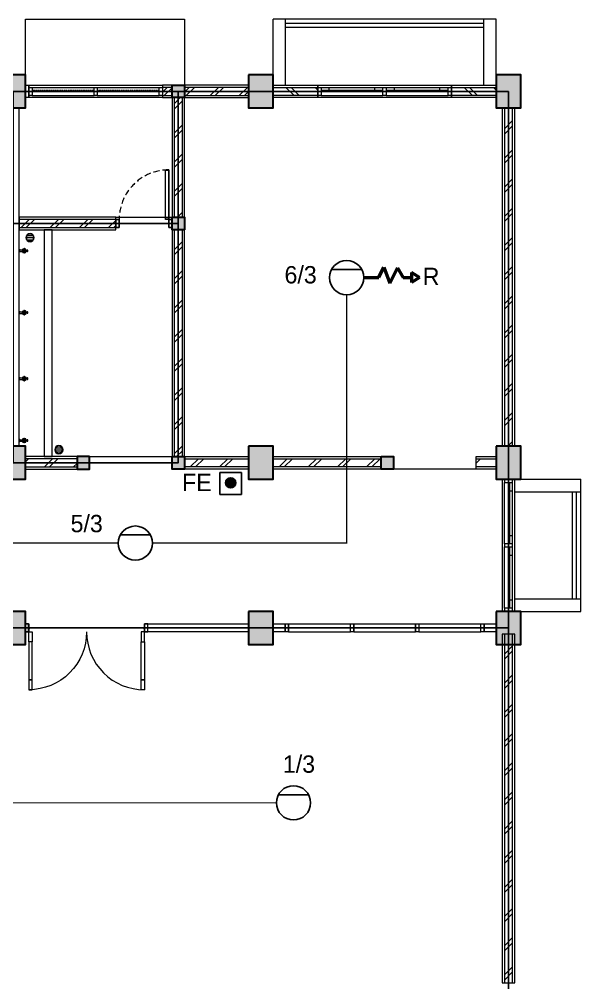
# Model space of a CAD drawing. Header units: millimetres. Extents: x -11 to 37852, y -101 to 28664.
# Drawn here: x 14907 to 16267, y 19646 to 21981 of the extents above; entities that cross this region are included whole.
import ezdxf

# ---------------------------------------------------------------- set-up
doc = ezdxf.new("R2010")
doc.units = ezdxf.units.MM
doc.linetypes.add('DASHED', pattern=[0.75, 0.5, -0.25])
doc.linetypes.add('HIDDEN', pattern=[0.375, 0.25, -0.125])
for name, color, linetype in [('acp', 57, 'Continuous'), ('D2', 3, 'Continuous'), ('HOLLOW', 6, 'Continuous')]:
    doc.layers.add(name, color=color, linetype=linetype)
for name, color, linetype, lineweight in [('ars', 11, 'Continuous', 5), ('dinding', 5, 'Continuous', 15), ('kabel', 1, 'Continuous', 50), ('KOLOM', 1, 'Continuous', 30), ('kus', 63, 'Continuous', 15), ('lan', 7, 'Continuous', 15), ('PARTISI', 190, 'Continuous', 9), ('SANITAIR', 4, 'Continuous', 5), ('sol kol', 8, 'Continuous', 0)]:
    doc.layers.add(name, color=color, linetype=linetype, lineweight=lineweight)
doc.layers.add('as', color=1, linetype='Continuous', plot=False)
doc.styles.add('ARIAL', font='arial.ttf')
pattern_1 = [(45, (13392.17, 19590.88), (-35.35534, 35.35534), []), (45, (13404.67, 19590.88), (-35.35534, 35.35534), [])]
pattern_2 = [(45, (13592.17, 19590.88), (-35.3553, 35.3553), []), (45, (13604.67, 19590.88), (-35.3553, 35.3553), [])]

# ---------------------------------------------------------------- blocks, each defined once
blk = doc.blocks.new('K1')
at = {"layer": 'KOLOM'}
blk.add_lwpolyline([(0.2, 0.15), (-0.2, 0.15), (-0.2, -0.15), (0.2, -0.15), (0.2, 0.15)], dxfattribs=at)
blk = doc.blocks.new('KP')
at = {"layer": 'KOLOM'}
blk.add_lwpolyline([(0.075, -0.075), (-0.075, -0.075), (-0.075, 0.075), (0.075, 0.075), (0.075, -0.075)], dxfattribs=at)
blk = doc.blocks.new('P 60')
at = {"linetype": 'HIDDEN', "ltscale": 0.3}
blk.add_lwpolyline([(-0.64, 0.1, -0.414214), (-0.04, 0.7, -1.303225)], format="xyb", dxfattribs=at)
for points in [[(-0.04, 0.7), (-0.04, 0.1), (-0.08, 0.1), (-0.08, 0.7)], [(-0.042, 0.698), (-0.042, 0.102), (-0.078, 0.102), (-0.078, 0.698)], [(-0.635, 0.06), (-0.64, 0.06), (-0.64, 0.061), (-0.64, 0.1), (-0.68, 0.1), (-0.68, 0), (-0.64, 0), (-0.64, 0.056), (-0.635, 0.058)], [(-0.642, 0.002), (-0.678, 0.002), (-0.678, 0.098), (-0.642, 0.098)], [(-0.045, 0.06), (-0.04, 0.06), (-0.04, 0.061), (-0.04, 0.1), (0, 0.1), (0, 0), (-0.04, 0), (-0.04, 0.056), (-0.045, 0.058)], [(-0.038, 0.002), (-0.002, 0.002), (-0.002, 0.098), (-0.038, 0.098)]]:
    blk.add_lwpolyline(points, close=True)
blk = doc.blocks.new('KRAN ATAS')
for p, q in [((-0.019, 0.001), (-0.019, 0)), ((-0.019, 0), (0, 0)), ((-0.018, 0.002), (0, 0.002)), ((-0.009, 0.006), (-0.009, 0.04)), ((0.018, 0.002), (0, 0.002)), ((0.019, 0), (0, 0)), ((0.009, 0.006), (0.009, 0.04)), ((0.019, 0.001), (0.019, 0))]:
    blk.add_line(p, q)
for centre, radius, start, end in [((-0.021, 0.06), 0.0057, 92.509, 270.0343), ((-0.02, 0.06), 0.0057, 105.45, 257.2407), ((0, 0.06), 0.0223, 89.786, 270.2141), ((-0.015, 0.075), 0.0057, 47.464, 224.6597), ((-0.015, 0.074), 0.0057, 60.3207, 212.5415), ((-0.014, 0.046), 0.0057, 154.4974, 295.7282), ((-0.015, 0.045), 0.0057, 142.579, 307.6346), ((-0.018, 0.001), 0.0005, 90, 180), ((0, 0.06), 0.0162, 89.7094, 270.2949), ((-0.013, 0.006), 0.004, 270, 0), ((-0.041, 0.09), 0.0331, 343.1048, 7.2203), ((0, 0.06), 0.0102, 89.532, 270.4679), ((0, 0.096), 0.00865, 90, 191.4881), ((0, 0.08), 0.0057, 89.095, 165.324), ((0, 0.079), 0.0057, 89.095, 152.5938), ((0, 0.041), 0.0057, 205.9652, 266.0615), ((0, 0.04), 0.0057, 191.86, 266.0615), ((0, 0.096), 0.00865, 348.5119, 90), ((0, 0.08), 0.0057, 14.676, 90.905), ((0, 0.079), 0.0057, 27.4062, 90.905), ((0, 0.06), 0.0223, 269.7859, 90.214), ((0, 0.06), 0.0162, 269.7051, 90.2906), ((0, 0.06), 0.0102, 269.5321, 90.468), ((0, 0.04), 0.0057, 273.9385, 348.14), ((0, 0.041), 0.0057, 273.9385, 334.0348), ((0.041, 0.09), 0.0331, 172.7797, 196.8952), ((0.013, 0.006), 0.004, 180, 270), ((0.015, 0.045), 0.0057, 232.3654, 37.421), ((0.015, 0.075), 0.0057, 315.3403, 132.536), ((0.015, 0.074), 0.0057, 327.4585, 119.6793), ((0.014, 0.046), 0.0057, 244.2718, 25.5026), ((0.018, 0.001), 0.0005, 0, 90), ((0.021, 0.06), 0.0057, 269.9657, 87.491), ((0.02, 0.06), 0.0057, 282.7593, 74.55)]:
    blk.add_arc(centre, radius, start, end)
blk = doc.blocks.new('*X6')
at = {"color": 0}
for p, q in [((18.491, 19.193), (18.579, 19.193)), ((18.499, 19.218), (18.572, 19.218)), ((18.499, 19.168), (18.572, 19.168))]:
    blk.add_line(p, q, dxfattribs=at)
blk = doc.blocks.new('SFLOOR')
for radius in [0.05, 0.0442]:
    blk.add_circle((0, 0), radius)
blk.add_blockref('*X6', (-18.535, -19.193))

msp = doc.modelspace()

# ---------------------------------------------------------------- hatches: boundary and pattern name
at = {"layer": 'acp'}
msp.add_hatch(color=251, dxfattribs=at).paths.add_polyline_path([(15406.9, 20857.3, 1), (15431.5, 20857.3, 1)])
at = {"layer": 'ars'}
h = msp.add_hatch(dxfattribs=at)
h.set_pattern_fill('TEMBOK', color=256, scale=50)
h.set_pattern_definition([(45, (15144.17, 19855.88), (-35.3553, 35.3553), []), (45, (15156.67, 19855.88), (-35.3553, 35.3553), [])])
h.paths.add_polyline_path([(15277.2, 21815.9), (15254.2, 21815.9), (15254.2, 21795.9), (15277.2, 21795.9)])
h = msp.add_hatch(dxfattribs=at)
h.set_pattern_fill('TEMBOK', color=256, scale=50)
h.set_pattern_definition([(45, (15197.17, 19855.88), (-35.3553, 35.3553), []), (45, (15209.67, 19855.88), (-35.3553, 35.3553), [])])
h.paths.add_polyline_path([(15462.2, 21815.9), (15307.2, 21815.9), (15307.2, 21795.9), (15462.2, 21795.9)])
h = msp.add_hatch(dxfattribs=at)
h.set_pattern_fill('TEMBOK', color=256, scale=50)
h.set_pattern_definition([(315, (14682.17, 22120.88), (-35.3553, -35.3553), []), (315, (14694.67, 22120.88), (-35.3553, -35.3553), [])])
h.paths.add_polyline_path([(15630.2, 21795.9), (15522.2, 21795.9), (15522.2, 21815.9), (15630.2, 21815.9)])
h = msp.add_hatch(dxfattribs=at)
h.set_pattern_fill('TEMBOK', color=256, scale=50)
h.set_pattern_definition([(315, (15114.17, 22120.88), (-35.3553, -35.3553), []), (315, (15126.67, 22120.88), (-35.3553, -35.3553), [])])
h.paths.add_polyline_path([(16062.2, 21795.9), (15954.2, 21795.9), (15954.2, 21815.9), (16062.2, 21815.9)])
h = msp.add_hatch(dxfattribs=at)
h.set_pattern_fill('TEMBOK', color=256, scale=50)
h.set_pattern_definition(pattern_2)
h.paths.add_polyline_path([(15302.2, 21500.9), (15302.2, 21790.9), (15282.2, 21790.9), (15282.2, 21500.9)])
h = msp.add_hatch(dxfattribs=at)
h.set_pattern_fill('TEMBOK', color=256, scale=50)
h.set_pattern_definition(pattern_1)
h.paths.add_polyline_path([(16102.2, 20945.9), (16102.2, 21765.9), (16082.2, 21765.9), (16082.2, 20945.9)])
h = msp.add_hatch(dxfattribs=at)
h.set_pattern_fill('TEMBOK', color=256, scale=50)
h.set_pattern_definition(pattern_2)
h.paths.add_polyline_path([(14907.2, 21475.9), (15141.2, 21475.9), (15141.2, 21495.9), (14907.2, 21495.9)])
h = msp.add_hatch(dxfattribs=at)
h.set_pattern_fill('TEMBOK', color=256, scale=50)
h.set_pattern_definition(pattern_2)
h.paths.add_polyline_path([(15282.2, 21470.9), (15282.2, 20920.9), (15302.2, 20920.9), (15302.2, 21470.9)])
h = msp.add_hatch(dxfattribs=at)
h.set_pattern_fill('TEMBOK', color=256, scale=50)
h.set_pattern_definition(pattern_2)
h.paths.add_polyline_path([(14922.2, 20895.9), (15047.2, 20895.9), (15047.2, 20915.9), (14922.2, 20915.9)])
h = msp.add_hatch(dxfattribs=at)
h.set_pattern_fill('TEMBOK', color=256, scale=50)
h.set_pattern_definition(pattern_2)
h.paths.add_polyline_path([(15462.2, 20895.9), (15307.2, 20895.9), (15307.2, 20915.9), (15462.2, 20915.9)])
h = msp.add_hatch(dxfattribs=at)
h.set_pattern_fill('TEMBOK', color=256, scale=50)
h.set_pattern_definition([(45, (13807.17, 19590.88), (-35.3553, 35.3553), []), (45, (13819.67, 19590.88), (-35.3553, 35.3553), [])])
h.paths.add_polyline_path([(15783.8, 20895.9), (15522.2, 20895.9), (15522.2, 20915.9), (15783.8, 20915.9)])
h = msp.add_hatch(dxfattribs=at)
h.set_pattern_fill('TEMBOK', color=256, scale=50)
h.set_pattern_definition([(45, (14192.17, 19590.88), (-35.3553, 35.3553), []), (45, (14204.67, 19590.88), (-35.3553, 35.3553), [])])
h.paths.add_polyline_path([(16062.2, 20895.9), (16013.8, 20895.9), (16013.8, 20915.9), (16062.2, 20915.9)])
h = msp.add_hatch(dxfattribs=at)
h.set_pattern_fill('TEMBOK', color=256, scale=50)
h.set_pattern_definition(pattern_1)
h.paths.add_polyline_path([(16102.2, 19645.9), (16102.2, 20490.9), (16082.2, 20490.9), (16082.2, 19645.9)])
at = {"layer": 'sol kol'}
for points in [[(14862.2, 21845.9), (14862.2, 21765.9), (14922.2, 21765.9), (14922.2, 21845.9)], [(15462.2, 21845.9), (15462.2, 21765.9), (15522.2, 21765.9), (15522.2, 21845.9)], [(16062.2, 21845.9), (16062.2, 21765.9), (16122.2, 21765.9), (16122.2, 21845.9)], [(15307.2, 21790.9), (15277.2, 21790.9), (15277.2, 21820.9), (15307.2, 21820.9)], [(15307.2, 21470.9), (15277.2, 21470.9), (15277.2, 21500.9), (15307.2, 21500.9)], [(14862.2, 20945.9), (14862.2, 20865.9), (14922.2, 20865.9), (14922.2, 20945.9)], [(15462.2, 20945.9), (15462.2, 20865.9), (15522.2, 20865.9), (15522.2, 20945.9)], [(16062.2, 20945.9), (16062.2, 20865.9), (16122.2, 20865.9), (16122.2, 20945.9)], [(15077.2, 20920.9), (15047.2, 20920.9), (15047.2, 20890.9), (15077.2, 20890.9)], [(15277.2, 20920.9), (15307.2, 20920.9), (15307.2, 20890.9), (15277.2, 20890.9)], [(15783.8, 20920.9), (15813.8, 20920.9), (15813.8, 20890.9), (15783.8, 20890.9)], [(14862.2, 20545.9), (14862.2, 20465.9), (14922.2, 20465.9), (14922.2, 20545.9)], [(15462.2, 20545.9), (15462.2, 20465.9), (15522.2, 20465.9), (15522.2, 20545.9)], [(16062.2, 20545.9), (16062.2, 20465.9), (16122.2, 20465.9), (16122.2, 20545.9)]]:
    msp.add_hatch(color=256, dxfattribs=at).paths.add_polyline_path(points)

# ---------------------------------------------------------------- linework, layer by layer
at = {"layer": 'ars'}
for points in [[(16032.2, 21970.9), (15552.2, 21970.9)], [(16032.2, 21960.9), (15552.2, 21960.9)], [(16247.2, 20575.9), (16247.2, 20835.9)], [(16257.2, 20575.9), (16257.2, 20835.9)]]:
    msp.add_lwpolyline(points, dxfattribs=at)
for points in [[(15277.2, 21815.9), (15254.2, 21815.9), (15254.2, 21795.9), (15277.2, 21795.9)], [(15462.2, 21815.9), (15307.2, 21815.9), (15307.2, 21795.9), (15462.2, 21795.9)], [(15630.2, 21795.9), (15522.2, 21795.9), (15522.2, 21815.9), (15630.2, 21815.9)], [(16062.2, 21795.9), (15954.2, 21795.9), (15954.2, 21815.9), (16062.2, 21815.9)], [(15302.2, 21500.9), (15302.2, 21790.9), (15282.2, 21790.9), (15282.2, 21500.9)], [(16102.2, 20945.9), (16102.2, 21765.9), (16082.2, 21765.9), (16082.2, 20945.9)], [(14907.2, 21475.9), (15141.2, 21475.9), (15141.2, 21495.9), (14907.2, 21495.9)], [(15282.2, 21470.9), (15282.2, 20920.9), (15302.2, 20920.9), (15302.2, 21470.9)], [(14922.2, 20895.9), (15047.2, 20895.9), (15047.2, 20915.9), (14922.2, 20915.9)], [(15462.2, 20895.9), (15307.2, 20895.9), (15307.2, 20915.9), (15462.2, 20915.9)], [(15783.8, 20895.9), (15522.2, 20895.9), (15522.2, 20915.9), (15783.8, 20915.9)], [(16062.2, 20895.9), (16013.8, 20895.9), (16013.8, 20915.9), (16062.2, 20915.9)], [(16102.2, 19645.9), (16102.2, 20490.9), (16082.2, 20490.9), (16082.2, 19645.9)]]:
    msp.add_lwpolyline(points, close=True, dxfattribs=at)
at = {"layer": 'as'}
msp.add_lwpolyline([(15292.2, 21805.9), (14892.2, 21805.9), (14892.2, 20905.9), (15292.2, 20905.9)], close=True, dxfattribs=at)
for points in [[(16092.2, 21805.9), (14892.2, 21805.9)], [(16092.2, 21805.9), (16092.2, 19605.9)], [(14892.2, 21485.9), (15292.2, 21485.9)], [(16092.2, 20505.9), (14092.2, 20505.9)]]:
    msp.add_lwpolyline(points, dxfattribs=at)
at = {"layer": 'D2', "color": 3, "linetype": 'DASHED', "ltscale": 50, "const_width": 3.03}
for points in [[(15700.2, 21313.4), (15700.2, 20711.3), (15229.9, 20711.3)], [(15146.9, 20711.3), (14050.7, 20711.3)], [(14514.5, 20081.9), (15529.9, 20081.9)]]:
    msp.add_lwpolyline(points, dxfattribs=at)
at = {"layer": 'dinding'}
for points in [[(14922.2, 21820.9), (14930.2, 21820.9), (14930.2, 21790.9), (14922.2, 21790.9)], [(15277.2, 21820.9), (15254.2, 21820.9), (15254.2, 21790.9), (15277.2, 21790.9)], [(15462.2, 21820.9), (15307.2, 21820.9), (15307.2, 21790.9), (15462.2, 21790.9)], [(15630.2, 21790.9), (15522.2, 21790.9), (15522.2, 21820.9), (15630.2, 21820.9)], [(16062.2, 21790.9), (15954.2, 21790.9), (15954.2, 21820.9), (16062.2, 21820.9)], [(15307.2, 21500.9), (15307.2, 21790.9), (15277.2, 21790.9), (15277.2, 21500.9)], [(14907.2, 20945.9), (14907.2, 21765.9), (14877.2, 21765.9), (14877.2, 20945.9)], [(16107.2, 20945.9), (16107.2, 21765.9), (16077.2, 21765.9), (16077.2, 20945.9)], [(14907.2, 21470.9), (15141.2, 21470.9), (15141.2, 21500.9), (14907.2, 21500.9)], [(14967.2, 21470.9), (14967.2, 20920.9), (14987.2, 20920.9), (14987.2, 21470.9), (14976.7, 21470.9)], [(15277.2, 21470.9), (15277.2, 20920.9), (15307.2, 20920.9), (15307.2, 21470.9)], [(14922.2, 20890.9), (15047.2, 20890.9), (15047.2, 20920.9), (14922.2, 20920.9)], [(15462.2, 20890.9), (15307.2, 20890.9), (15307.2, 20920.9), (15462.2, 20920.9)], [(15783.8, 20890.9), (15522.2, 20890.9), (15522.2, 20920.9), (15783.8, 20920.9)], [(16062.2, 20890.9), (16013.8, 20890.9), (16013.8, 20920.9), (16062.2, 20920.9)], [(16107.2, 19645.9), (16107.2, 20490.9), (16077.2, 20490.9), (16077.2, 19645.9)]]:
    msp.add_lwpolyline(points, close=True, dxfattribs=at)
at = {"layer": 'HOLLOW'}
for p, q in [((15663.6, 21374.5), (15736.8, 21374.5)), ((15151.8, 20731), (15225, 20731)), ((15534.8, 20101.5), (15608, 20101.5))]:
    msp.add_line(p, q, dxfattribs=at)
msp.add_lwpolyline([(15393.2, 20882.3), (15445.2, 20882.3), (15445.2, 20829.2), (15393.2, 20829.2)], close=True, dxfattribs=at)
for centre, radius in [((15700.2, 21354.9), 41.5), ((15419.2, 20857.3), 12.3), ((15188.4, 20711.3), 41.5), ((15571.4, 20081.9), 41.5)]:
    msp.add_circle(centre, radius, dxfattribs=at)
at = {"layer": 'kabel', "linetype": 'Continuous'}
for p, q in [((15778.4, 21354.9), (15790.6, 21380.4)), ((15790.6, 21380.4), (15804.6, 21341.4)), ((15804.6, 21341.4), (15823.3, 21378.8)), ((15823.3, 21378.8), (15836.8, 21355.2)), ((15877, 21355.2), (15857.2, 21367.3)), ((15857.2, 21367.3), (15857.2, 21343)), ((15741.7, 21354.9), (15778.4, 21354.9)), ((15836.8, 21355.2), (15857.2, 21355.2)), ((15877, 21355.2), (15857.2, 21343))]:
    msp.add_line(p, q, dxfattribs=at)
at = {"layer": 'kus'}
for p, q in [((14938.2, 21815.9), (15088.2, 21815.9)), ((15096.2, 21815.9), (15246.2, 21815.9)), ((15638.2, 21815.9), (15788.2, 21815.9)), ((15658.2, 21808.9), (15658.2, 21815.9)), ((15768.2, 21808.9), (15768.2, 21815.9)), ((15796.2, 21815.9), (15946.2, 21815.9)), ((15816.2, 21808.9), (15816.2, 21815.9)), ((15926.2, 21808.9), (15926.2, 21815.9)), ((14938.2, 21795.9), (15088.2, 21795.9)), ((15096.2, 21795.9), (15246.2, 21795.9)), ((15638.2, 21808.9), (15788.2, 21808.9)), ((15638.2, 21795.9), (15788.2, 21795.9)), ((15796.2, 21808.9), (15946.2, 21808.9)), ((15796.2, 21795.9), (15946.2, 21795.9)), ((16082.2, 20709.9), (16082.2, 20857.9)), ((16095.2, 20709.9), (16095.2, 20857.9)), ((16102.2, 20709.9), (16102.2, 20857.9)), ((16095.2, 20837.9), (16102.2, 20837.9)), ((16095.2, 20729.9), (16102.2, 20729.9)), ((16082.2, 20553.9), (16082.2, 20701.9)), ((16095.2, 20553.9), (16095.2, 20701.9)), ((16102.2, 20553.9), (16102.2, 20701.9)), ((16095.2, 20681.9), (16102.2, 20681.9)), ((16095.2, 20573.9), (16102.2, 20573.9)), ((15559.2, 20515.9), (15709.2, 20515.9)), ((15717.2, 20515.9), (15867.2, 20515.9)), ((15875.2, 20515.9), (16025.2, 20515.9)), ((15559.2, 20495.9), (15709.2, 20495.9)), ((15717.2, 20495.9), (15867.2, 20495.9)), ((15875.2, 20495.9), (16025.2, 20495.9))]:
    msp.add_line(p, q, dxfattribs=at)
at = {"layer": 'kus', "linetype": 'HIDDEN'}
for p, q in [((14938.2, 21808.9), (15088.2, 21808.9)), ((15096.2, 21808.9), (15246.2, 21808.9)), ((15559.2, 20505.9), (15709.2, 20505.9)), ((15717.2, 20505.9), (15867.2, 20505.9)), ((15875.2, 20505.9), (16025.2, 20505.9))]:
    msp.add_line(p, q, dxfattribs=at)
at = {"layer": 'kus'}
for points in [[(14930.2, 21815.9), (14938.2, 21815.9), (14938.2, 21795.9), (14930.2, 21795.9)], [(15088.2, 21815.9), (15096.2, 21815.9), (15096.2, 21795.9), (15088.2, 21795.9)], [(15246.2, 21815.9), (15254.2, 21815.9), (15254.2, 21795.9), (15246.2, 21795.9)], [(15630.2, 21815.9), (15638.2, 21815.9), (15638.2, 21795.9), (15630.2, 21795.9)], [(15788.2, 21815.9), (15796.2, 21815.9), (15796.2, 21795.9), (15788.2, 21795.9)], [(15946.2, 21815.9), (15954.2, 21815.9), (15954.2, 21795.9), (15946.2, 21795.9)], [(16102.2, 20857.9), (16102.2, 20865.9), (16082.2, 20865.9), (16082.2, 20857.9)], [(16102.2, 20701.9), (16102.2, 20709.9), (16082.2, 20709.9), (16082.2, 20701.9)], [(16102.2, 20545.9), (16102.2, 20553.9), (16082.2, 20553.9), (16082.2, 20545.9)], [(14931.2, 20503.9), (14930.2, 20503.9), (14930.2, 20503.6), (14930.2, 20495.9), (14922.2, 20495.9), (14922.2, 20515.9), (14930.2, 20515.9), (14930.2, 20504.6), (14931.2, 20504.2)], [(14929.8, 20515.5), (14922.6, 20515.5), (14922.6, 20496.3), (14929.8, 20496.3)], [(15209.2, 20503.9), (15210.2, 20503.9), (15210.2, 20503.6), (15210.2, 20495.9), (15218.2, 20495.9), (15218.2, 20515.9), (15210.2, 20515.9), (15210.2, 20504.6), (15209.2, 20504.2)], [(15210.6, 20515.5), (15217.8, 20515.5), (15217.8, 20496.3), (15210.6, 20496.3)], [(15559.2, 20495.9), (15551.2, 20495.9), (15551.2, 20515.9), (15559.2, 20515.9)], [(15558.8, 20496.3), (15551.6, 20496.3), (15551.6, 20515.5), (15558.8, 20515.5)], [(15717.2, 20495.9), (15709.2, 20495.9), (15709.2, 20515.9), (15717.2, 20515.9)], [(15716.8, 20496.3), (15709.6, 20496.3), (15709.6, 20515.5), (15716.8, 20515.5)], [(15875.2, 20495.9), (15867.2, 20495.9), (15867.2, 20515.9), (15875.2, 20515.9)], [(15874.8, 20496.3), (15867.6, 20496.3), (15867.6, 20515.5), (15874.8, 20515.5)], [(16033.2, 20495.9), (16025.2, 20495.9), (16025.2, 20515.9), (16033.2, 20515.9)], [(16032.8, 20496.3), (16025.6, 20496.3), (16025.6, 20515.5), (16032.8, 20515.5)], [(14930.2, 20495.9), (14938.2, 20495.9), (14938.2, 20471.9), (14930.2, 20471.9)], [(15210.2, 20495.9), (15202.2, 20495.9), (15202.2, 20471.9), (15210.2, 20471.9)], [(14930.2, 20379.9), (14938.2, 20379.9), (14938.2, 20471.9), (14930.2, 20471.9)], [(15210.2, 20379.9), (15202.2, 20379.9), (15202.2, 20471.9), (15210.2, 20471.9)], [(14930.2, 20355.9), (14938.2, 20355.9), (14938.2, 20379.9), (14930.2, 20379.9)], [(15210.2, 20355.9), (15202.2, 20355.9), (15202.2, 20379.9), (15210.2, 20379.9)]]:
    msp.add_lwpolyline(points, close=True, dxfattribs=at)
for points in [[(15070.2, 20495.9, -0.414214), (14930.2, 20355.9, -1.303225)], [(15070.2, 20495.9, 0.414214), (15210.2, 20355.9, 1.303225)]]:
    msp.add_lwpolyline(points, format="xyb", dxfattribs=at)
at = {"layer": 'lan'}
for p, q in [((14922.2, 21845.9), (14922.2, 21980.9)), ((14922.2, 21980.9), (15307.2, 21980.9)), ((15307.2, 21980.9), (15307.2, 21820.9)), ((15522.2, 21845.9), (15522.2, 21980.9)), ((15552.2, 21820.9), (15552.2, 21980.9)), ((16032.2, 21820.9), (16032.2, 21980.9)), ((16062.2, 21845.9), (16062.2, 21980.9)), ((15141.2, 21500.9), (15277.2, 21500.9)), ((15077.2, 20920.9), (15277.2, 20920.9)), ((16013.8, 20890.9), (15813.8, 20890.9)), ((16122.2, 20865.9), (16267.2, 20865.9)), ((16107.2, 20835.9), (16267.2, 20835.9)), ((16107.2, 20575.9), (16267.2, 20575.9))]:
    msp.add_line(p, q, dxfattribs=at)
for points in [[(16062.2, 21980.9), (15522.2, 21980.9)], [(16122.2, 20545.9), (16267.2, 20545.9), (16267.2, 20865.9)]]:
    msp.add_lwpolyline(points, dxfattribs=at)
for points in [[(14930.2, 21820.9), (15254.2, 21820.9), (15254.2, 21790.9), (14930.2, 21790.9)], [(15630.2, 21820.9), (15954.2, 21820.9), (15954.2, 21790.9), (15630.2, 21790.9)], [(16107.2, 20545.9), (16107.2, 20865.9), (16077.2, 20865.9), (16077.2, 20545.9)]]:
    msp.add_lwpolyline(points, close=True, dxfattribs=at)
at = {"layer": 'PARTISI'}
for points in [[(15218.2, 20515.9), (15462.2, 20515.9), (15462.2, 20495.9), (15218.2, 20495.9)], [(15522.2, 20515.9), (15551.2, 20515.9), (15551.2, 20495.9), (15522.2, 20495.9)], [(16033.2, 20515.9), (16062.2, 20515.9), (16062.2, 20495.9), (16033.2, 20495.9)]]:
    msp.add_lwpolyline(points, close=True, dxfattribs=at)

# ---------------------------------------------------------------- block references
at = {"layer": 'KOLOM', "yscale": 200, "zscale": 200}
for name, p, xscale, rotation in [('K1', (14892.2, 21805.9), 200, 90), ('K1', (15492.2, 21805.9), 200, 90), ('K1', (16092.2, 21805.9), 200, 90), ('K1', (14892.2, 20905.9), 200, 90), ('K1', (15492.2, 20905.9), 200, 90), ('K1', (16092.2, 20905.9), 200, 90), ('KP', (15062.2, 20905.9), -200, 180), ('KP', (15292.2, 20905.9), 200, 180), ('KP', (15798.8, 20905.9), 200, 180), ('K1', (14892.2, 20505.9), 200, 90), ('K1', (15492.2, 20505.9), 200, 90), ('K1', (16092.2, 20505.9), 200, 90)]:
    msp.add_blockref(name, p, dxfattribs=dict(at, xscale=xscale, rotation=rotation))
at = {"layer": 'KOLOM', "xscale": 200, "yscale": 200, "zscale": 200}
for p in [(15292.2, 21805.9), (15292.2, 21485.9)]:
    msp.add_blockref('KP', p, dxfattribs=at)
at = {"layer": 'kus', "xscale": 200, "yscale": 200, "zscale": 200}
msp.add_blockref('P 60', (15277.2, 21475.9), dxfattribs=at)
at = {"layer": 'SANITAIR', "yscale": 200, "zscale": 200}
for name, p, xscale, rotation in [('SFLOOR', (14933.2, 21451.6), -200, 180), ('KRAN ATAS', (14907.2, 21419.9), 200, 270), ('KRAN ATAS', (14907.2, 21269.9), 200, 270), ('KRAN ATAS', (14907.2, 21109.9), 200, 270), ('KRAN ATAS', (14907.2, 20959.9), 200, 270), ('SFLOOR', (15003.1, 20937.6), -200, 180)]:
    msp.add_blockref(name, p, dxfattribs=dict(at, xscale=xscale, rotation=rotation))

# ---------------------------------------------------------------- texts
at = {"color": 0, "linetype": 'Continuous', "lineweight": 0, "ltscale": 6, "char_height": 42, "width": 735.761, "attachment_point": 3, "style": 'ARIAL'}
for s, insert in [('{\\fCentury Gothic|b0|i0|c0|p34;6/3}', (15627.7, 21382.7)), ('{\\fCentury Gothic|b0|i0|c0|p34;R}', (15925.1, 21378.7)), ('{\\fCentury Gothic|b0|i0|c0|p34;FE}', (15373.2, 20879.3)), ('{\\fCentury Gothic|b0|i0|c0|p34;5/3}', (15109.5, 20779.7)), ('{\\fCentury Gothic|b0|i0|c0|p34;1/3}', (15623.7, 20196.8))]:
    msp.add_mtext(s, dxfattribs=dict(at, insert=insert))

doc.saveas('drawing.dxf')
